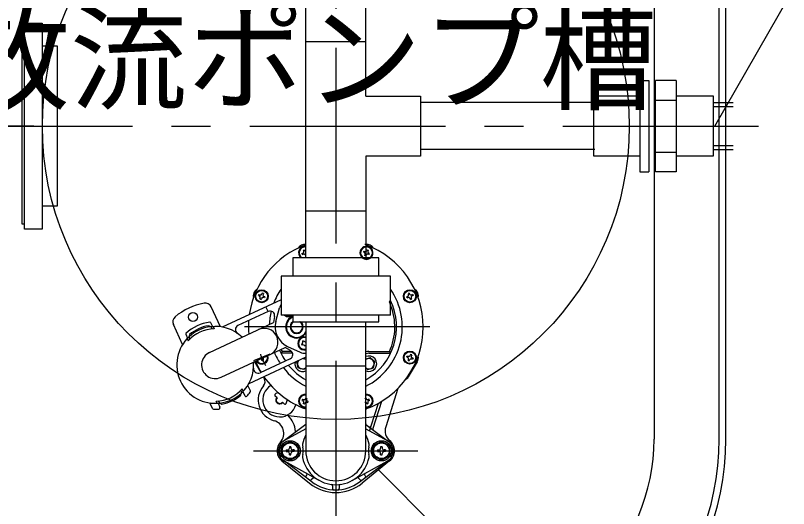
# Model space of a CAD drawing. Units: millimetres, scale not verified. Extents: x -8910 to 8910, y -6308 to 6308.
# Drawn here: x -3427 to -2835, y 1093 to 1471 of the extents above; entities that cross this region are included whole.
import ezdxf
from ezdxf.enums import TextEntityAlignment as Align

# ---------------------------------------------------------------- set-up
doc = ezdxf.new("R2010")
doc.units = ezdxf.units.MM
doc.header["$LTSCALE"] = 30
for name, pattern in [('CHAIN1', [8, 5, -1, 1, -1]), ('CHAIN2', [12, 9, -1, 1, -1]), ('DASHED3', [4, 3, -1])]:
    doc.linetypes.add(name, pattern=pattern)
for name, color, linetype, lineweight in [('0-2_機器', 2, 'Continuous', 25), ('0-3_空気管', 3, 'Continuous', 25), ('0-7_文字', 7, 'Continuous', 25), ('0-E_0E', 3, 'Continuous', 25)]:
    doc.layers.add(name, color=color, linetype=linetype, lineweight=lineweight)
doc.styles.add('ＭＳ ゴシック', font='')
doc.styles.get('ＭＳ ゴシック').set_extended_font_data('MS Gothic')

msp = doc.modelspace()

# ---------------------------------------------------------------- linework, layer by layer
at = {"layer": '0-3_空気管', "linetype": 'CHAIN1'}
msp.add_line((-6367.75, 1386.55), (-2795.94, 1386.55), dxfattribs=at)
at = {"layer": '0-7_文字', "color": 3, "linetype": 'CHAIN2'}
msp.add_line((-3413.36, 1386.55), (-4127.46, 1386.55), dxfattribs=at)
at = {"layer": '0-E_0E', "linetype": 'CHAIN1'}
for p, q in [((-3181.77, 1926.55), (-3181.77, 846.55)), ((-3109.77, 1232.55), (-3251.7, 1232.55)), ((-3232.35, 1211.6), (-3244.83, 1206.44)), ((-3244.77, 1137.55), (-3118.77, 1137.55))]:
    msp.add_line(p, q, dxfattribs=at)
at = {"layer": '0-E_0E', "linetype": 'DASHED3'}
for p, q in [((-2937.77, 1626.55), (-2937.77, 1146.55)), ((-2892.2, 1401.55), (-2877.2, 1401.55)), ((-2892.2, 1371.55), (-2877.2, 1371.55))]:
    msp.add_line(p, q, dxfattribs=at)
at = {"layer": '0-E_0E'}
for p, q in [((-2937.77, 1626.55), (-2937.77, 1146.55)), ((-2887.77, 1146.55), (-2887.77, 1626.55)), ((-2882.77, 1146.55), (-2882.77, 1626.55)), ((-3204.77, 1285.56), (-3204.77, 1487.55)), ((-3158.77, 1409.55), (-3158.77, 1487.55)), ((-3204.77, 1451.55), (-3158.77, 1451.55)), ((-2948.71, 1421.55), (-2941.71, 1421.55)), ((-2941.71, 1421.55), (-2941.71, 1351.55)), ((-2936.7, 1351.55), (-2936.7, 1421.55)), ((-2920.71, 1421.55), (-2936.7, 1421.55)), ((-3158.77, 1409.55), (-3116.77, 1409.55)), ((-2936.7, 1406.55), (-2920.71, 1406.55)), ((-2983.2, 1404.55), (-3116.77, 1404.55)), ((-2892.2, 1404.55), (-2877.2, 1404.55)), ((-3158.77, 1363.55), (-3158.77, 1285.56)), ((-2983.2, 1368.55), (-3116.77, 1368.55)), ((-2936.7, 1366.55), (-2920.71, 1366.55)), ((-2892.2, 1368.55), (-2877.2, 1368.55)), ((-3204.77, 1321.55), (-3158.77, 1321.55)), ((-3207.71, 1288.9), (-3207.04, 1289.17)), ((-3207.71, 1288.9), (-3207.34, 1288.01)), ((-3207.34, 1288.01), (-3206.67, 1288.29)), ((-3206.67, 1291.41), (-3205.78, 1291.77)), ((-3206.67, 1291.41), (-3206.39, 1290.74)), ((-3205.78, 1291.77), (-3205.51, 1291.11)), ((-3204.83, 1286.97), (-3205.11, 1287.64)), ((-3204.77, 1287), (-3204.83, 1286.97)), ((-3160.27, 1290.74), (-3160.64, 1289.85)), ((-3160.64, 1289.85), (-3159.97, 1289.57)), ((-3160.27, 1290.74), (-3159.6, 1290.46)), ((-3159.6, 1287.34), (-3159.32, 1288)), ((-3158.71, 1286.97), (-3158.44, 1287.64)), ((-3157.76, 1291.77), (-3158.04, 1291.11)), ((-3157.76, 1291.77), (-3156.87, 1291.41)), ((-3156.87, 1291.41), (-3157.15, 1290.74)), ((-3156.2, 1288.01), (-3156.87, 1288.29)), ((-3155.84, 1288.9), (-3156.5, 1289.17)), ((-3156.2, 1288.01), (-3155.84, 1288.9)), ((-3240.99, 1256.56), (-3240.62, 1257.45)), ((-3240.62, 1257.45), (-3239.96, 1257.18)), ((-3238.12, 1258.49), (-3238.39, 1257.83)), ((-3237.23, 1258.12), (-3238.12, 1258.49)), ((-3237.23, 1258.12), (-3237.5, 1257.46)), ((-3125.43, 1258.49), (-3126.31, 1258.12)), ((-3126.31, 1258.12), (-3126.04, 1257.46)), ((-3125.43, 1258.49), (-3125.15, 1257.83)), ((-3122.92, 1257.45), (-3123.58, 1257.18)), ((-3122.92, 1257.45), (-3122.55, 1256.56)), ((-3223.77, 1253.44), (-3268.81, 1232.44)), ((-3240.99, 1256.56), (-3240.33, 1256.29)), ((-3239.95, 1254.06), (-3239.68, 1254.72)), ((-3239.95, 1254.06), (-3239.06, 1253.69)), ((-3239.06, 1253.69), (-3238.79, 1254.35)), ((-3236.56, 1254.73), (-3237.22, 1255)), ((-3236.19, 1255.61), (-3236.85, 1255.89)), ((-3236.19, 1255.61), (-3236.56, 1254.73)), ((-3140.63, 1251.42), (-3139.76, 1252.79)), ((-3127.35, 1255.61), (-3126.69, 1255.89)), ((-3126.99, 1254.73), (-3127.35, 1255.61)), ((-3126.99, 1254.73), (-3126.32, 1255)), ((-3124.48, 1253.69), (-3124.75, 1254.35)), ((-3124.48, 1253.69), (-3123.59, 1254.06)), ((-3123.59, 1254.06), (-3123.87, 1254.72)), ((-3122.55, 1256.56), (-3123.22, 1256.29)), ((-3270.19, 1232.66), (-3277.28, 1247.87)), ((-3233.73, 1244.38), (-3235.42, 1248.01)), ((-3227.71, 1236.83), (-3224.93, 1247.18)), ((-3233.64, 1244.43), (-3256.77, 1233.64)), ((-3228.71, 1240.64), (-3229.57, 1235.84)), ((-3139.77, 1241.56), (-3223.77, 1241.56)), ((-3214.77, 1241.56), (-3214.77, 1236.56)), ((-3299.19, 1219.14), (-3306.28, 1234.35)), ((-3278.65, 1212.95), (-3229.57, 1235.84)), ((-3277.77, 1235.9), (-3276.35, 1232.86)), ((-3275.81, 1232.89), (-3275.01, 1231.17)), ((-3204.77, 1236.56), (-3204.77, 1137.55)), ((-3158.77, 1137.55), (-3158.77, 1236.56)), ((-3296.8, 1227.02), (-3295.38, 1223.98)), ((-3295.75, 1223.6), (-3294.95, 1221.88)), ((-3207.17, 1221.9), (-3206.56, 1222.18)), ((-3269.78, 1193.92), (-3220.7, 1216.81)), ((-3216.47, 1214.38), (-3220.7, 1216.81)), ((-3218.74, 1217.6), (-3209.02, 1213.07)), ((-3208.17, 1219.16), (-3207.89, 1218.55)), ((-3204.77, 1217.72), (-3205.14, 1217.55)), ((-3204.77, 1209.34), (-3248.53, 1188.93)), ((-3236.19, 1209.49), (-3236.85, 1209.22)), ((-3236.22, 1209.57), (-3236.19, 1209.49)), ((-3222.91, 1213.69), (-3223.78, 1212.32)), ((-3214.85, 1212.32), (-3223.78, 1212.32)), ((-3215.61, 1213.69), (-3222.91, 1213.69)), ((-3156.34, 1213.69), (-3140.63, 1213.69)), ((-3156.34, 1212.32), (-3139.76, 1212.32)), ((-3140.63, 1213.69), (-3139.76, 1212.32)), ((-3127.35, 1209.49), (-3126.99, 1210.38)), ((-3127.35, 1209.49), (-3126.69, 1209.22)), ((-3126.99, 1210.38), (-3126.32, 1210.11)), ((-3124.48, 1211.42), (-3124.75, 1210.76)), ((-3123.59, 1211.05), (-3124.48, 1211.42)), ((-3123.59, 1211.05), (-3123.87, 1210.39)), ((-3244.17, 1205.68), (-3239.35, 1197.63)), ((-3216.73, 1208.17), (-3239.86, 1197.39)), ((-3238.12, 1206.62), (-3238.39, 1207.28)), ((-3238.12, 1206.62), (-3237.23, 1206.99)), ((-3237.23, 1206.99), (-3237.5, 1207.65)), ((-3211.59, 1205.74), (-3210.63, 1206.6)), ((-3210.63, 1201.22), (-3211.59, 1205.74)), ((-3206.8, 1208.39), (-3204.77, 1207.73)), ((-3126.31, 1206.99), (-3126.04, 1207.65)), ((-3126.31, 1206.99), (-3125.43, 1206.62)), ((-3119.37, 1205.68), (-3126.22, 1194.23)), ((-3125.43, 1206.62), (-3125.15, 1207.28)), ((-3122.92, 1207.66), (-3123.58, 1207.93)), ((-3122.55, 1208.54), (-3123.22, 1208.82)), ((-3122.55, 1208.54), (-3122.92, 1207.66)), ((-3206.24, 1199.8), (-3210.63, 1201.22)), ((-3204.77, 1201.12), (-3206.24, 1199.8)), ((-3158.77, 1202.55), (-3204.77, 1202.55)), ((-3237.23, 1194.09), (-3236.71, 1193.22)), ((-3247.29, 1183.56), (-3249.24, 1187.74)), ((-3252.68, 1183.28), (-3253.48, 1185)), ((-3253.05, 1182.89), (-3251.63, 1179.84)), ((-3134.3, 1185.27), (-3143.52, 1155.92)), ((-3276.29, 1170.03), (-3278.24, 1174.21)), ((-3272.62, 1173.98), (-3273.42, 1175.7)), ((-3272.08, 1174.01), (-3270.66, 1170.97)), ((-3226.8, 1178.26), (-3228.25, 1179.47)), ((-3221.29, 1173.64), (-3222.74, 1174.85)), ((-3207.34, 1177.1), (-3207.71, 1176.21)), ((-3207.71, 1176.21), (-3207.04, 1175.94)), ((-3207.34, 1177.1), (-3206.67, 1176.82)), ((-3206.67, 1173.7), (-3206.39, 1174.37)), ((-3205.78, 1173.34), (-3206.67, 1173.7)), ((-3205.78, 1173.34), (-3205.51, 1174)), ((-3204.83, 1178.14), (-3205.11, 1177.47)), ((-3204.83, 1178.14), (-3203.94, 1177.77)), ((-3203.94, 1177.77), (-3204.22, 1177.1)), ((-3203.27, 1174.37), (-3203.94, 1174.65)), ((-3202.91, 1175.26), (-3203.57, 1175.54)), ((-3203.27, 1174.37), (-3202.91, 1175.26)), ((-3159.6, 1177.77), (-3158.71, 1178.14)), ((-3158.71, 1178.14), (-3158.44, 1177.47)), ((-3157.76, 1173.34), (-3158.04, 1174)), ((-3156.87, 1173.7), (-3157.76, 1173.34)), ((-3156.87, 1173.7), (-3157.15, 1174.37)), ((-3156.2, 1177.1), (-3156.87, 1176.82)), ((-3155.84, 1176.21), (-3156.5, 1175.94)), ((-3155.84, 1176.21), (-3156.2, 1177.1)), ((-3149.4, 1173.89), (-3154.85, 1156.53)), ((-3146.84, 1175.38), (-3153.37, 1154.59)), ((-3204.77, 1157.8), (-3222.17, 1144.75)), ((-3158.77, 1157.8), (-3141.37, 1144.75)), ((-3154.85, 1156.53), (-3155.91, 1153.16)), ((-3204.77, 1154.52), (-3221.14, 1145.42)), ((-3158.77, 1154.52), (-3142.4, 1145.42)), ((-3219.87, 1138.17), (-3219.87, 1136.93)), ((-3219.87, 1138.17), (-3218.89, 1138.17)), ((-3216.15, 1140.65), (-3216.15, 1139.67)), ((-3213.67, 1138.17), (-3214.65, 1138.17)), ((-3213.67, 1138.17), (-3213.67, 1136.93)), ((-3149.87, 1138.17), (-3149.87, 1136.93)), ((-3149.87, 1138.17), (-3148.89, 1138.17)), ((-3146.15, 1140.65), (-3146.15, 1139.67)), ((-3143.67, 1138.17), (-3144.65, 1138.17)), ((-3143.67, 1138.17), (-3143.67, 1136.93)), ((-3219.87, 1136.93), (-3218.89, 1136.93)), ((-3217.39, 1134.45), (-3217.39, 1135.43)), ((-3217.39, 1134.45), (-3216.15, 1134.45)), ((-3216.15, 1134.45), (-3216.15, 1135.43)), ((-3213.67, 1136.93), (-3214.65, 1136.93)), ((-3149.87, 1136.93), (-3148.89, 1136.93)), ((-3147.39, 1134.45), (-3147.39, 1135.43)), ((-3147.39, 1134.45), (-3146.15, 1134.45)), ((-3146.15, 1134.45), (-3146.15, 1135.43)), ((-3143.67, 1136.93), (-3144.65, 1136.93)), ((-3223.06, 1129.78), (-3201.89, 1112.67)), ((-3199.77, 1113.55), (-3222.17, 1130.35)), ((-3194.4, 1114.83), (-3221.14, 1129.69)), ((-3169.14, 1114.83), (-3142.4, 1129.69)), ((-3163.77, 1113.55), (-3141.37, 1130.35)), ((-3140.49, 1129.78), (-3161.66, 1112.67)), ((-3148.83, 1122.65), (-2845.29, 819.1)), ((-3204.1, 1118.76), (-3204.4, 1118.46)), ((-3199.15, 1116.64), (-3200.57, 1115.22)), ((-3164.39, 1116.64), (-3162.98, 1115.22)), ((-3159.44, 1118.76), (-3159.14, 1118.46)), ((-3184.27, 1110.78), (-3184.27, 1108.59)), ((-3179.27, 1110.78), (-3179.27, 1108.59))]:
    msp.add_line(p, q, dxfattribs=at)
for points in [[(-2891.2, 1386.55), (-2702.92, 1714.91), (-2436.41, 1714.91)], [(-3420.52, 1461.55), (-3422.52, 1461.55), (-3422.52, 1311.55), (-3420.52, 1311.55)], [(-3406.82, 1448.05), (-3395.34, 1448.05), (-3395.34, 1325.05), (-3406.82, 1325.05)], [(-2948.71, 1421.55), (-2948.71, 1351.55), (-2941.71, 1351.55)], [(-2920.71, 1421.55), (-2920.71, 1351.55), (-2936.7, 1351.55)], [(-3116.77, 1409.55), (-3116.77, 1363.55), (-3158.77, 1363.55)], [(-2948.71, 1409.4), (-2984.2, 1409.4), (-2984.2, 1363.7), (-2948.71, 1363.7)], [(-2920.71, 1363.7), (-2892.2, 1363.7), (-2892.2, 1409.4), (-2920.71, 1409.4)], [(-3158.71, 1286.97), (-3158.77, 1287), (-3159.6, 1287.34)], [(-3148.77, 1271.56), (-3148.77, 1285.56), (-3214.77, 1285.56), (-3214.77, 1271.56)], [(-3139.77, 1241.56), (-3139.77, 1271.56), (-3223.77, 1271.56), (-3223.77, 1241.56)], [(-3214.77, 1236.56), (-3148.77, 1236.56), (-3148.77, 1241.56)], [(-3158.77, 1201.12), (-3157.3, 1199.8), (-3152.91, 1201.22), (-3151.95, 1205.74), (-3155.38, 1208.83), (-3158.77, 1207.73)], [(-3216.15, 1140.65), (-3217.39, 1140.65), (-3217.39, 1139.67)], [(-3146.15, 1140.65), (-3147.39, 1140.65), (-3147.39, 1139.67)]]:
    msp.add_lwpolyline(points, dxfattribs=at)
for points in [[(-3420.52, 1465.55), (-3406.82, 1465.55), (-3406.82, 1307.55), (-3420.52, 1307.55)], [(-3216.77, 1145.06), (-3210.27, 1141.31), (-3210.27, 1133.8), (-3216.77, 1130.05), (-3223.27, 1133.8), (-3223.27, 1141.31)], [(-3146.77, 1145.06), (-3140.27, 1141.31), (-3140.27, 1133.8), (-3146.77, 1130.05), (-3153.27, 1133.8), (-3153.27, 1141.31)]]:
    msp.add_lwpolyline(points, close=True, dxfattribs=at)
for centre, radius in [((-3181.77, 1386.55), 225), ((-3238.59, 1256.09), 5), ((-3238.59, 1256.09), 4.5), ((-3124.95, 1256.09), 5), ((-3124.95, 1256.09), 4.5), ((-3291.33, 1240.14), 3.5), ((-3124.95, 1209.02), 5), ((-3124.95, 1209.02), 4.5), ((-3216.77, 1137.55), 7.75), ((-3216.77, 1137.55), 6.5), ((-3146.77, 1137.55), 7.75), ((-3146.77, 1137.55), 6.5), ((-3216.77, 1137.55), 6), ((-3146.77, 1137.55), 6)]:
    msp.add_circle(centre, radius, dxfattribs=at)
for centre, radius, start, end in [((-3181.77, 1232.55), 67, 110.077, 171.808), ((-3205.31, 1289.37), 6.5, 85.278, 146.284), ((-3205.31, 1289.37), 5, 83.857, 229.785), ((-3205.31, 1289.37), 4.5, 83.172, 238.047), ((-3158.24, 1289.37), 5, 96.142, 229.785), ((-3158.24, 1289.37), 4.5, 96.828, 238.047), ((-3158.24, 1289.37), 6.5, 94.721, 101.284), ((-3158.24, 1289.37), 4.5, 301.953, 96.828), ((-3158.24, 1289.37), 6.5, 33.716, 94.721), ((-3181.77, 1232.55), 67, 290.077, 69.923), ((-3158.24, 1289.37), 5, 310.215, 96.142), ((-3207.5, 1290.28), 1.2, 292.5, 22.5), ((-3206.22, 1287.18), 1.2, 22.5, 112.5), ((-3204.4, 1291.57), 1.2, 202.5, 251.832), ((-3160.43, 1288.46), 1.2, 337.5, 67.5), ((-3159.15, 1291.57), 1.2, 247.5, 288.171), ((-3159.15, 1291.57), 1.2, 288.171, 337.5), ((-3157.33, 1287.18), 1.2, 67.5, 157.5), ((-3156.04, 1290.28), 1.2, 157.5, 247.5), ((-3158.24, 1289.37), 5, 229.785, 310.215), ((-3158.24, 1289.37), 4.5, 238.047, 301.953), ((-3238.59, 1256.09), 6.5, 123.716, 191.284), ((-3239.5, 1258.28), 1.2, 247.5, 337.5), ((-3236.39, 1257), 1.2, 157.5, 247.5), ((-3181.77, 1232.55), 51, 145.44, 159.013), ((-3181.77, 1232.55), 51, 296.807, 34.56), ((-3127.15, 1257), 1.2, 292.5, 22.5), ((-3124.04, 1258.28), 1.2, 202.5, 292.5), ((-3124.95, 1256.09), 6.5, 348.716, 56.284), ((-3274.22, 1203.44), 48, 100.178, 129.822), ((-3281.81, 1245.76), 5, 25, 100.178), ((-3240.79, 1255.18), 1.2, 337.5, 67.5), ((-3237.68, 1253.89), 1.2, 67.5, 157.5), ((-3181.77, 1232.55), 46.63, 299.552, 25.758), ((-3181.77, 1232.55), 45.26, 21.875, 24.634), ((-3125.86, 1253.89), 1.2, 22.5, 112.5), ((-3122.76, 1255.18), 1.2, 112.5, 202.5), ((-3232.16, 1241.25), 3.5, 349.863, 115), ((-3217.69, 1245.24), 7.5, 144.204, 164.995), ((-3181.77, 1232.55), 45.26, 335.366, 21.875), ((-3301.75, 1236.46), 5, 129.822, 205), ((-3181.77, 1232.55), 51, 166.28, 177.968), ((-3217.69, 1245.24), 5, 227.525, 305.685), ((-3217.69, 1245.24), 4.5, 235.038, 304.962), ((-3211.77, 1232.55), 8.5, 110.667, 249.333), ((-3211.77, 1232.55), 8, 112.024, 247.976), ((-3274.22, 1203.44), 33, 97.08, 132.92), ((-3274.22, 1203.44), 30.5, 99.794, 130.206), ((-3281.87, 1226.94), 7, 36.597, 69.415), ((-3278.22, 1235.69), 0.5, 25, 97.08), ((-3274.22, 1203.44), 29.5, 45.851, 97.169), ((-3255.29, 1230.47), 3.5, 115, 235), ((-3181.77, 1232.55), 67, 175.808, 184.76), ((-3211.77, 1232.55), 16.5, 164.995, 245.005), ((-3211.77, 1232.55), 5, 126.862, 53.138), ((-3211.77, 1232.55), 4.6, 119.581, 60.419), ((-3211.77, 1232.55), 8, 28.955, 30.004), ((-3296.35, 1227.24), 0.5, 132.92, 205), ((-3274.22, 1203.44), 27.75, 91.647, 138.353), ((-3274.22, 1203.44), 29.5, 97.169, 132.831), ((-3236.6, 1220.97), 10.5, 295, 115), ((-3211.77, 1232.55), 8, 247.976, 331.045), ((-3211.77, 1232.55), 8.5, 249.333, 325.44), ((-3274.22, 1203.44), 29.5, 132.831, 277.169), ((-3287.3, 1224.4), 7, 160.585, 193.403), ((-3205.85, 1219.87), 5, 77.487, 282.513), ((-3205.85, 1219.87), 4.5, 76.07, 283.93), ((-3209.04, 1221.03), 2.06, 295, 25), ((-3204.69, 1223.06), 2.06, 205, 267.848), ((-3181.77, 1232.55), 45.26, 202.241, 204.634), ((-3207.02, 1216.68), 2.06, 25, 115), ((-3274.22, 1203.44), 10.5, 115, 295), ((-3238.59, 1209.02), 5, 210.786, 19.214), ((-3238.59, 1209.02), 4.5, 211.431, 18.569), ((-3236.39, 1208.11), 1.2, 112.5, 202.5), ((-3181.77, 1232.55), 51, 202.552, 213.254), ((-3181.77, 1232.55), 46.63, 202.322, 214.033), ((-3218.21, 1211.35), 3.5, 295, 60.137), ((-3205.85, 1219.87), 7.5, 245.005, 278.305), ((-3156.34, 1204.32), 9.37, 90, 105.004), ((-3156.34, 1204.32), 8, 90, 107.66), ((-3156.34, 1204.32), 5.95, 245.928, 114.072), ((-3127.15, 1208.11), 1.2, 337.5, 67.5), ((-3125.86, 1211.21), 1.2, 247.5, 337.5), ((-3122.76, 1209.93), 1.2, 157.5, 247.5), ((-3124.95, 1209.02), 6.5, 329.116, 11.284), ((-3274.22, 1203.44), 29.5, 312.831, 4.149), ((-3238.59, 1209.02), 6.5, 209.447, 210.884), ((-3181.77, 1232.55), 67, 203.137, 211.274), ((-3239.5, 1206.82), 1.2, 22.5, 91.573), ((-3207.2, 1204.32), 5.95, 168.654, 294.073), ((-3207.2, 1204.32), 4, 143.166, 307.354), ((-3207.2, 1204.32), 4, 52.646, 86.834), ((-3156.34, 1204.32), 4, 232.646, 127.353), ((-3124.04, 1206.82), 1.2, 67.5, 157.5), ((-3241.34, 1200.56), 3.5, 175, 295), ((-3181.77, 1232.55), 51, 217.941, 243.193), ((-3181.77, 1232.55), 46.63, 219.177, 240.448), ((-3241, 1190.65), 5, 319.027, 30.884), ((-3181.77, 1232.55), 67, 214.728, 249.923), ((-3131.8, 1197.57), 6.5, 301.233, 329.116), ((-3224.77, 1176.55), 16.5, 139.027, 255.026), ((-3224.77, 1176.55), 13, 121.242, 343.72), ((-3274.22, 1203.44), 27.75, 271.647, 318.353), ((-3274.22, 1203.44), 29.5, 277.169, 312.831), ((-3274.22, 1203.44), 30.5, 279.794, 310.206), ((-3261.13, 1182.47), 7, 340.585, 13.403), ((-3250.72, 1180.26), 1, 205, 315.395), ((-3274.22, 1203.44), 34, 315.395, 322.036), ((-3248.2, 1183.14), 1, 322.036, 25), ((-3227.61, 1180.24), 1, 127.581, 230), ((-3224.77, 1176.55), 5.65, 101.051, 127.581), ((-3205.31, 1175.74), 5, 83.857, 276.143), ((-3205.31, 1175.74), 4.5, 83.172, 276.828), ((-3158.24, 1175.74), 5, 263.857, 96.142), ((-3158.24, 1175.74), 4.5, 263.172, 96.828), ((-3266.57, 1179.93), 7, 216.597, 249.415), ((-3224.77, 1176.55), 3, 140, 278.9), ((-3224.77, 1176.55), 2.65, 140, 320), ((-3224.77, 1176.55), 3, 286.234, 320), ((-3220.65, 1174.4), 1, 230, 332.419), ((-3224.77, 1176.55), 5.65, 332.419, 3.91), ((-3207.5, 1174.83), 1.2, 337.5, 67.5), ((-3206.22, 1177.93), 1.2, 247.5, 337.5), ((-3204.4, 1173.54), 1.2, 108.169, 157.5), ((-3204.4, 1173.54), 1.2, 67.5, 108.169), ((-3203.11, 1176.65), 1.2, 157.5, 247.5), ((-3159.15, 1173.54), 1.2, 71.831, 112.5), ((-3159.15, 1173.54), 1.2, 22.5, 71.831), ((-3157.33, 1177.93), 1.2, 202.5, 292.5), ((-3156.04, 1174.83), 1.2, 112.5, 202.5), ((-3275.39, 1170.46), 1, 205, 267.964), ((-3274.22, 1203.44), 34, 267.964, 274.605), ((-3271.57, 1170.54), 1, 274.605, 25), ((-3157.77, 1169.25), 1, 156.124, 180), ((-3219.01, 1163.8), 1, 45.517, 114.318), ((-3231.62, 1150.95), 19, 4.532, 45.517), ((-3231.62, 1150.95), 10, 317.933, 75.026), ((-3157.77, 1158.3), 1, 180, 233.13), ((-3155.81, 1156.83), 1, 233.13, 342.575), ((-3133.97, 1152.93), 10, 162.575, 230.221), ((-3213.67, 1152.38), 1, 306.87, 4.532), ((-3152.41, 1154.29), 1, 162.575, 233.13), ((-3216.77, 1137.55), 10, 137.933, 231.055), ((-3216.77, 1137.55), 9, 119.059, 240.941), ((-3181.77, 1137.55), 26, 152.204, 168.6), ((-3181.77, 1137.55), 26, 11.4, 27.796), ((-3146.77, 1137.55), 9, 299.059, 60.941), ((-3146.77, 1137.55), 10, 308.945, 51.055), ((-3087.77, 1146.55), 200, 270, 0), ((-3087.77, 1146.55), 150, 270, 0), ((-3087.77, 1146.55), 205, 270, 0), ((-3218.89, 1139.67), 1.5, 270, 0), ((-3214.65, 1139.67), 1.5, 180, 270), ((-3202.36, 1141.71), 5, 168.6, 196.064), ((-3216.77, 1137.55), 10, 343.936, 16.064), ((-3146.77, 1137.55), 10, 163.936, 196.064), ((-3161.19, 1141.71), 5, 343.936, 11.4), ((-3148.89, 1139.67), 1.5, 270, 0), ((-3144.65, 1139.67), 1.5, 180, 270), ((-3218.89, 1135.43), 1.5, 0, 90), ((-3214.65, 1135.43), 1.5, 90, 180), ((-3202.36, 1133.4), 5, 163.936, 191.4), ((-3181.77, 1137.55), 26, 191.4, 348.6), ((-3181.77, 1137.55), 23, 180, 0), ((-3161.19, 1133.4), 5, 348.6, 16.064), ((-3148.89, 1135.43), 1.5, 0, 90), ((-3144.65, 1135.43), 1.5, 90, 180), ((-3204.81, 1119.47), 1, 315, 60.941), ((-3158.73, 1119.47), 1, 119.059, 225), ((-3203.7, 1117.75), 1, 135, 233.13), ((-3201.27, 1115.93), 1, 233.13, 315), ((-3198.45, 1115.93), 1, 60.941, 135), ((-3165.1, 1115.93), 1, 45, 119.059), ((-3162.27, 1115.93), 1, 225, 306.87), ((-3159.84, 1117.75), 1, 306.87, 45), ((-3181.77, 1137.55), 32, 231.055, 308.945), ((-3181.77, 1137.55), 30, 233.13, 306.87), ((-3185.27, 1110.78), 1, 0, 82.552), ((-3183.27, 1108.59), 1, 180, 267.035), ((-3180.27, 1108.59), 1, 272.965, 0), ((-3178.27, 1110.78), 1, 97.448, 180)]:
    msp.add_arc(centre, radius, start, end, dxfattribs=at)
at = {"layer": '0-E_0E', "linetype": 'CHAIN1'}
msp.add_arc((-3181.77, 1232.55), 61.5, 199.877, 208.789, dxfattribs=at)

# ---------------------------------------------------------------- texts
at = {"layer": '0-2_機器', "color": 4, "style": 'ＭＳ ゴシック'}
msp.add_text('放流ポンプ槽', height=65.98, dxfattribs=at).set_placement((-3475.58, 1386.3), align=Align.BOTTOM_LEFT)

doc.saveas('drawing.dxf')
